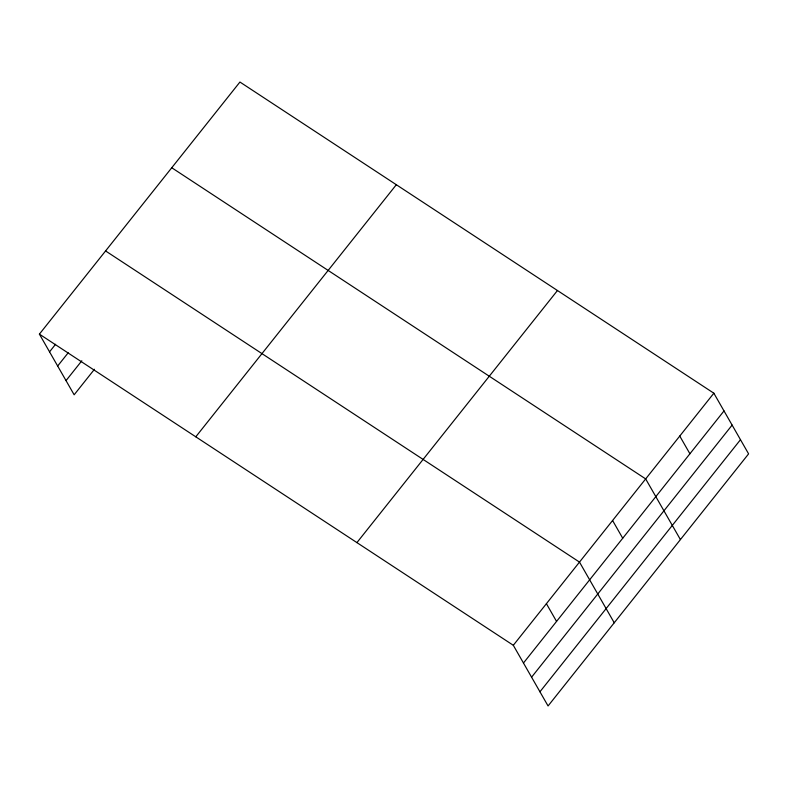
<?xml version="1.0" encoding="UTF-8"?>
<svg xmlns="http://www.w3.org/2000/svg" width="788" height="788" viewBox="0 0 788 788"><rect width="100%" height="100%" fill="white"/><g stroke="black" fill="none" stroke-linecap="round" stroke-linejoin="round"><path stroke-width="1.18" d="M39.4 334.132L239.936 82.041L713.849 393.202L748.6 453.868L548.064 705.959L513.313 645.293L39.4 334.132L74.151 394.798L94.452 369.276M49.545 351.842L55.564 344.287M57.662 366.016L68.192 352.788M66.025 380.624L81.824 360.776M195.788 436.808L396.325 184.717M356.925 542.607L557.461 290.516M513.313 645.293L713.849 393.202M523.468 663.013L724.005 410.922M531.585 677.188L732.121 425.096M539.947 691.785L740.484 439.694M171.754 167.746L645.668 478.907L680.418 539.583M105.572 250.939L579.495 562.1L614.236 622.776M679.758 436.059L689.914 453.77M612.581 520.504L622.727 538.224M546.409 603.697L556.555 621.417"/></g></svg>
